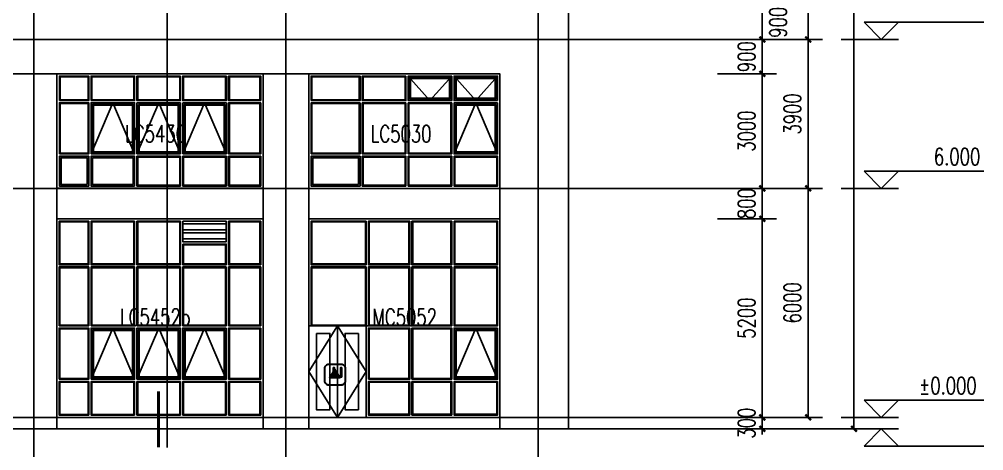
# Model space of a CAD drawing. Extents: x 1738711 to 2346805, y 1189731 to 2516152.
# Drawn here: x 2201128 to 2226374, y 1867148 to 1878450 of the extents above; entities that cross this region are included whole.
import ezdxf

# ---------------------------------------------------------------- set-up
doc = ezdxf.new("R2010")
doc.units = 0
doc.header["$LTSCALE"] = 1000
doc.header["$MEASUREMENT"] = 0
doc.linetypes.add('复件 140224通州运河二期售楼部条件图_t3$0$X-ME SHAFT SH$0$X-B2$0$WATER_LINE', pattern=[0])
for name, color, linetype in [('2', 41, 'Continuous'), ('A-Detl-Thin', 1, 'Continuous'), ('AXIS', 3, 'Continuous'), ('DIM_ELEV', 3, 'Continuous'), ('DIM_IDEN', 3, 'Continuous'), ('DOTE', 1, 'Continuous'), ('PUB_DIM', 3, 'Continuous'), ('PUB_TEXT', 7, 'Continuous'), ('WINDOW', 144, 'Continuous'), ('WINDOW_TEXT', 7, 'Continuous'), ('切线', 35, 'Continuous'), ('看线', 8, 'Continuous')]:
    doc.layers.add(name, color=color, linetype=linetype)
doc.styles.add('_TCH_DIM', font='SIMPLEX', dxfattribs={"bigfont": 'GBCBIG'})
doc.styles.add('_TCH_DIM_T3', font='SIMPLEX', dxfattribs={"width": 0.705882, "bigfont": 'GBCBIG'})
doc.styles.add('_TCH_WINDOW', font='SIMPLEX', dxfattribs={"height": 3.5, "bigfont": 'GBCBIG'})
doc.dimstyles.new('_TCH_ARCH&&150', dxfattribs={"dimtxt": 446.25, "dimasz": 150, "dimexe": 375, "dimexo": 450, "dimgap": 189.375, "dimtad": 1, "dimdec": 0, "dimzin": 0, "dimdsep": 46, "dimtxsty": '_TCH_DIM_T3', "dimblk": 'ARCHTICK', "dimcen": 0.09, "dimclrt": 7, "dimazin": 2, "dimtfac": 1, "dimtdec": 0, "dimtix": 1, "dimtmove": 2, "dimatfit": 3, "dimfxl": 1, "dimtolj": 1, "dimtzin": 0, "dimarcsym": 0})

# ---------------------------------------------------------------- blocks, each defined once
blk = doc.blocks.new('44444')
at = {"layer": 'A-Detl-Thin'}
h = blk.add_hatch(color=1, dxfattribs=at)
h.dxf.hatch_style = 1
h.paths.add_polyline_path([(4501249, -50474), (4501124, -50678), (4501380, -50678)])
for points in [[(4501005, -50752), (4501005, -50452, -0.414214), (4501105, -50352), (4501405, -50352, -0.414214), (4501505, -50452), (4501505, -50752, -0.414214), (4501405, -50852), (4501105, -50852, -0.414214)], [(4501015, -50752), (4501015, -50452, -0.414214), (4501105, -50362), (4501405, -50362, -0.414214), (4501495, -50452), (4501495, -50752, -0.414214), (4501405, -50842), (4501105, -50842, -0.414214)]]:
    blk.add_lwpolyline(points, format="xyb", close=True, dxfattribs=at)
blk.add_lwpolyline([(4501249, -50474), (4501124, -50678), (4501380, -50678)], close=True, dxfattribs=at)
blk = doc.blocks.new('jrtsthjterherhr')
at = {"layer": 'WINDOW', "linetype": '复件 140224通州运河二期售楼部条件图_t3$0$X-ME SHAFT SH$0$X-B2$0$WATER_LINE'}
blk.add_line((2013263, 1274288), (2013263, 1271888), dxfattribs=at)
at = {"layer": 'WINDOW', "color": 4, "linetype": '复件 140224通州运河二期售楼部条件图_t3$0$X-ME SHAFT SH$0$X-B2$0$WATER_LINE'}
blk.add_lwpolyline([(2012513, 1277088), (2017513, 1277088), (2017513, 1271888), (2012513, 1271888)], close=True, dxfattribs=at)
at = {"layer": 'WINDOW', "linetype": '复件 140224通州运河二期售楼部条件图_t3$0$X-ME SHAFT SH$0$X-B2$0$WATER_LINE'}
for points in [[(2014013, 1277028), (2014013, 1275888), (2012573, 1275888), (2012573, 1277028), (2014013, 1277028)], [(2015153, 1277028), (2015153, 1275888), (2014073, 1275888), (2014073, 1277028), (2015153, 1277028)], [(2016253, 1277028), (2016253, 1275888), (2015213, 1275888), (2015213, 1277028), (2016253, 1277028)], [(2016313, 1277028), (2017453, 1277028), (2017453, 1275888), (2016313, 1275888), (2016313, 1277028)], [(2012573, 1274288), (2012573, 1275828), (2014013, 1275828), (2014013, 1274288), (2012573, 1274288)], [(2014073, 1274288), (2014073, 1275828), (2015153, 1275828), (2015153, 1274288), (2014073, 1274288)], [(2015213, 1274288), (2015213, 1275828), (2016253, 1275828), (2016253, 1274288), (2015213, 1274288)], [(2017453, 1275828), (2017453, 1274288), (2016313, 1274288), (2016313, 1275828), (2017453, 1275828)], [(2014073, 1272888), (2014073, 1274228), (2015153, 1274228), (2015153, 1272888), (2014073, 1272888)], [(2015213, 1272888), (2015213, 1274228), (2016253, 1274228), (2016253, 1272888), (2015213, 1272888)], [(2017453, 1274228), (2017453, 1272888), (2016313, 1272888), (2016313, 1274228), (2017453, 1274228)], [(2015153, 1271948), (2014073, 1271948), (2014073, 1272828), (2015153, 1272828), (2015153, 1271948)], [(2016253, 1271948), (2015213, 1271948), (2015213, 1272828), (2016253, 1272828), (2016253, 1271948)], [(2017453, 1272828), (2017453, 1271948), (2016313, 1271948), (2016313, 1272828), (2017453, 1272828)]]:
    blk.add_lwpolyline(points, dxfattribs=at)
for points in [[(2013993, 1277008), (2013993, 1275908), (2012593, 1275908), (2012593, 1277008)], [(2015133, 1277008), (2015133, 1275908), (2014093, 1275908), (2014093, 1277008)], [(2016233, 1277008), (2016233, 1275908), (2015233, 1275908), (2015233, 1277008)], [(2016333, 1277008), (2017433, 1277008), (2017433, 1275908), (2016333, 1275908)], [(2012593, 1274308), (2012593, 1275808), (2013993, 1275808), (2013993, 1274308)], [(2014093, 1274308), (2014093, 1275808), (2015133, 1275808), (2015133, 1274308)], [(2015233, 1274308), (2015233, 1275808), (2016233, 1275808), (2016233, 1274308)], [(2017433, 1275808), (2017433, 1274308), (2016333, 1274308), (2016333, 1275808)], [(2014013, 1271888), (2012513, 1271888), (2012513, 1274288), (2014013, 1274288)], [(2014093, 1272908), (2014093, 1274208), (2015133, 1274208), (2015133, 1272908)], [(2015233, 1272908), (2015233, 1274208), (2016233, 1274208), (2016233, 1272908)], [(2017413, 1274188), (2017413, 1272928), (2016353, 1272928), (2016353, 1274188)], [(2017393, 1274168), (2017393, 1272948), (2016373, 1272948), (2016373, 1274168)], [(2012713, 1274088), (2013063, 1274088), (2013063, 1272088), (2012713, 1272088)], [(2013813, 1274088), (2013463, 1274088), (2013463, 1272088), (2013813, 1272088)], [(2015133, 1271968), (2014093, 1271968), (2014093, 1272808), (2015133, 1272808)], [(2016233, 1271968), (2015233, 1271968), (2015233, 1272808), (2016233, 1272808)], [(2017433, 1272808), (2017433, 1271968), (2016333, 1271968), (2016333, 1272808)]]:
    blk.add_lwpolyline(points, close=True, dxfattribs=at)
at = {"layer": '看线'}
for points in [[(2013263, 1274288), (2012513, 1273088), (2013263, 1271888)], [(2013263, 1274288), (2014013, 1273088), (2013263, 1271888)], [(2016313, 1272888), (2016883, 1274228), (2017453, 1272888)]]:
    blk.add_lwpolyline(points, dxfattribs=at)
for points in [[(2013150, 1273199), (2013182, 1273199), (2013182, 1272942), (2013150, 1272942)], [(2013376, 1273199), (2013345, 1273199), (2013345, 1272942), (2013376, 1272942)]]:
    blk.add_lwpolyline(points, close=True, dxfattribs=at)
blk = doc.blocks.new('jhtreaherhreahr')
at = {"layer": '看线'}
h = blk.add_hatch(dxfattribs=at)
h.set_pattern_fill('ANSI32', color=256, scale=50, angle=135, style=0)
h.set_pattern_definition([(180, (0, 0), (-1e-14, -238.125), []), (180, (-79.38, 79.38), (-1e-14, -238.125), [])])
h.paths.add_polyline_path([(1995322, 1282078), (1996462, 1282078), (1996462, 1281538), (1995322, 1281538)])
at = {"layer": 'WINDOW', "color": 4, "linetype": '复件 140224通州运河二期售楼部条件图_t3$0$X-ME SHAFT SH$0$X-B2$0$WATER_LINE'}
blk.add_lwpolyline([(1992022, 1282138), (1997422, 1282138), (1997422, 1276938), (1992022, 1276938)], close=True, dxfattribs=at)
at = {"layer": 'WINDOW', "linetype": '复件 140224通州运河二期售楼部条件图_t3$0$X-ME SHAFT SH$0$X-B2$0$WATER_LINE'}
for points in [[(1992862, 1282078), (1992862, 1280938), (1992082, 1280938), (1992082, 1282078), (1992862, 1282078)], [(1994062, 1282078), (1994062, 1280938), (1992922, 1280938), (1992922, 1282078), (1994062, 1282078)], [(1995262, 1282078), (1995262, 1280938), (1994122, 1280938), (1994122, 1282078), (1995262, 1282078)], [(1995322, 1282078), (1996462, 1282078), (1996462, 1281538), (1995322, 1281538), (1995322, 1282078)], [(1996522, 1282078), (1997362, 1282078), (1997362, 1280938), (1996522, 1280938), (1996522, 1282078)], [(1995322, 1281478), (1996462, 1281478), (1996462, 1280938), (1995322, 1280938), (1995322, 1281478)], [(1992082, 1279338), (1992082, 1280878), (1992862, 1280878), (1992862, 1279338), (1992082, 1279338)], [(1992922, 1279338), (1992922, 1280878), (1994062, 1280878), (1994062, 1279338), (1992922, 1279338)], [(1994122, 1279338), (1994122, 1280878), (1995262, 1280878), (1995262, 1279338), (1994122, 1279338)], [(1996462, 1280878), (1996462, 1279338), (1995322, 1279338), (1995322, 1280878), (1996462, 1280878)], [(1997362, 1280878), (1997362, 1279338), (1996522, 1279338), (1996522, 1280878), (1997362, 1280878)], [(1992082, 1277938), (1992082, 1279278), (1992862, 1279278), (1992862, 1277938), (1992082, 1277938)], [(1992922, 1277938), (1992922, 1279278), (1994062, 1279278), (1994062, 1277938), (1992922, 1277938)], [(1994122, 1277938), (1994122, 1279278), (1995262, 1279278), (1995262, 1277938), (1994122, 1277938)], [(1996462, 1279278), (1996462, 1277938), (1995322, 1277938), (1995322, 1279278), (1996462, 1279278)], [(1997362, 1279278), (1997362, 1277938), (1996522, 1277938), (1996522, 1279278), (1997362, 1279278)], [(1992862, 1276998), (1992082, 1276998), (1992082, 1277878), (1992862, 1277878), (1992862, 1276998)], [(1994062, 1276998), (1992922, 1276998), (1992922, 1277878), (1994062, 1277878), (1994062, 1276998)], [(1995262, 1276998), (1994122, 1276998), (1994122, 1277878), (1995262, 1277878), (1995262, 1276998)], [(1996462, 1277878), (1996462, 1276998), (1995322, 1276998), (1995322, 1277878), (1996462, 1277878)], [(1997362, 1277878), (1997362, 1276998), (1996522, 1276998), (1996522, 1277878), (1997362, 1277878)]]:
    blk.add_lwpolyline(points, dxfattribs=at)
for points in [[(1992842, 1282058), (1992842, 1280958), (1992102, 1280958), (1992102, 1282058)], [(1994042, 1282058), (1994042, 1280958), (1992942, 1280958), (1992942, 1282058)], [(1995242, 1282058), (1995242, 1280958), (1994142, 1280958), (1994142, 1282058)], [(1996542, 1282058), (1997342, 1282058), (1997342, 1280958), (1996542, 1280958)], [(1995342, 1281458), (1996442, 1281458), (1996442, 1280958), (1995342, 1280958)], [(1992102, 1279358), (1992102, 1280858), (1992842, 1280858), (1992842, 1279358)], [(1992942, 1279358), (1992942, 1280858), (1994042, 1280858), (1994042, 1279358)], [(1994142, 1279358), (1994142, 1280858), (1995242, 1280858), (1995242, 1279358)], [(1996442, 1280858), (1996442, 1279358), (1995342, 1279358), (1995342, 1280858)], [(1997342, 1280858), (1997342, 1279358), (1996542, 1279358), (1996542, 1280858)], [(1992102, 1277958), (1992102, 1279258), (1992842, 1279258), (1992842, 1277958)], [(1992962, 1277978), (1992962, 1279238), (1994022, 1279238), (1994022, 1277978)], [(1992982, 1277998), (1992982, 1279218), (1994002, 1279218), (1994002, 1277998)], [(1994162, 1277978), (1994162, 1279238), (1995222, 1279238), (1995222, 1277978)], [(1994182, 1277998), (1994182, 1279218), (1995202, 1279218), (1995202, 1277998)], [(1996422, 1279238), (1996422, 1277978), (1995362, 1277978), (1995362, 1279238)], [(1996402, 1279218), (1996402, 1277998), (1995382, 1277998), (1995382, 1279218)], [(1997342, 1279258), (1997342, 1277958), (1996542, 1277958), (1996542, 1279258)], [(1992842, 1277018), (1992102, 1277018), (1992102, 1277858), (1992842, 1277858)], [(1994042, 1277018), (1992942, 1277018), (1992942, 1277858), (1994042, 1277858)], [(1995242, 1277018), (1994142, 1277018), (1994142, 1277858), (1995242, 1277858)], [(1996442, 1277858), (1996442, 1277018), (1995342, 1277018), (1995342, 1277858)], [(1997342, 1277858), (1997342, 1277018), (1996542, 1277018), (1996542, 1277858)]]:
    blk.add_lwpolyline(points, close=True, dxfattribs=at)
at = {"layer": '看线'}
for points in [[(1992922, 1277938), (1993492, 1279278), (1994062, 1277938)], [(1994122, 1277938), (1994692, 1279278), (1995262, 1277938)], [(1995322, 1277938), (1995892, 1279278), (1996462, 1277938)]]:
    blk.add_lwpolyline(points, dxfattribs=at)
blk = doc.blocks.new('jrtherhr545')
at = {"layer": 'WINDOW', "linetype": '复件 140224通州运河二期售楼部条件图_t3$0$X-ME SHAFT SH$0$X-B2$0$WATER_LINE'}
for p, q in [((1954817, 1314481), (1954817, 1315821)), ((1955957, 1315821), (1954817, 1315821)), ((1955957, 1314481), (1955957, 1315821)), ((1957157, 1315821), (1956017, 1315821)), ((1956017, 1314481), (1956017, 1315821)), ((1957157, 1315821), (1957157, 1314481)), ((1955957, 1314481), (1954817, 1314481)), ((1957157, 1314481), (1956017, 1314481))]:
    blk.add_line(p, q, dxfattribs=at)
at = {"layer": 'WINDOW', "color": 4, "linetype": '复件 140224通州运河二期售楼部条件图_t3$0$X-ME SHAFT SH$0$X-B2$0$WATER_LINE'}
blk.add_lwpolyline([(1958417, 1313581), (1953417, 1313581), (1953417, 1316581), (1958417, 1316581)], close=True, dxfattribs=at)
at = {"layer": 'WINDOW', "linetype": '复件 140224通州运河二期售楼部条件图_t3$0$X-ME SHAFT SH$0$X-B2$0$WATER_LINE'}
for points in [[(1953477, 1315881), (1953477, 1316521), (1954757, 1316521), (1954757, 1315881), (1953477, 1315881)], [(1955957, 1316521), (1955957, 1315881), (1954817, 1315881), (1954817, 1316521), (1955957, 1316521)], [(1957157, 1316521), (1957157, 1315881), (1956017, 1315881), (1956017, 1316521), (1957157, 1316521)], [(1958357, 1315881), (1957217, 1315881), (1957217, 1316521), (1958357, 1316521), (1958357, 1315881)], [(1953477, 1314481), (1953477, 1315821), (1954757, 1315821), (1954757, 1314481), (1953477, 1314481)], [(1958357, 1315821), (1958357, 1314481), (1957217, 1314481), (1957217, 1315821), (1958357, 1315821)], [(1954757, 1313641), (1953477, 1313641), (1953477, 1314421), (1954757, 1314421), (1954757, 1313641)], [(1955957, 1313641), (1954817, 1313641), (1954817, 1314421), (1955957, 1314421), (1955957, 1313641)], [(1957157, 1313641), (1956017, 1313641), (1956017, 1314421), (1957157, 1314421), (1957157, 1313641)], [(1957217, 1314421), (1958357, 1314421), (1958357, 1313641), (1957217, 1313641), (1957217, 1314421)]]:
    blk.add_lwpolyline(points, dxfattribs=at)
for points in [[(1953497, 1315901), (1953497, 1316501), (1954737, 1316501), (1954737, 1315901)], [(1955937, 1316501), (1955937, 1315901), (1954837, 1315901), (1954837, 1316501)], [(1957117, 1316481), (1957117, 1315921), (1956057, 1315921), (1956057, 1316481)], [(1957097, 1316461), (1957097, 1315941), (1956077, 1315941), (1956077, 1316461)], [(1958317, 1315921), (1957257, 1315921), (1957257, 1316481), (1958317, 1316481)], [(1958297, 1315941), (1957277, 1315941), (1957277, 1316461), (1958297, 1316461)], [(1953497, 1314501), (1953497, 1315801), (1954737, 1315801), (1954737, 1314501)], [(1954837, 1315801), (1955937, 1315801), (1955937, 1314501), (1954837, 1314501)], [(1956037, 1315801), (1957137, 1315801), (1957137, 1314501), (1956037, 1314501)], [(1958317, 1315781), (1958317, 1314521), (1957257, 1314521), (1957257, 1315781)], [(1958297, 1315761), (1958297, 1314541), (1957277, 1314541), (1957277, 1315761)], [(1954717, 1313681), (1953517, 1313681), (1953517, 1314381), (1954717, 1314381)], [(1955937, 1313661), (1954837, 1313661), (1954837, 1314401), (1955937, 1314401)], [(1957137, 1313661), (1956037, 1313661), (1956037, 1314401), (1957137, 1314401)], [(1957237, 1314401), (1958337, 1314401), (1958337, 1313661), (1957237, 1313661)]]:
    blk.add_lwpolyline(points, close=True, dxfattribs=at)
at = {"layer": '看线'}
for points in [[(1956017, 1316521), (1956587, 1315881), (1957157, 1316521)], [(1957217, 1316521), (1957787, 1315881), (1958357, 1316521)], [(1957217, 1314481), (1957787, 1315821), (1958357, 1314481)]]:
    blk.add_lwpolyline(points, dxfattribs=at)
blk = doc.blocks.new('hertaherhreh')
at = {"layer": 'WINDOW', "linetype": '复件 140224通州运河二期售楼部条件图_t3$0$X-ME SHAFT SH$0$X-B2$0$WATER_LINE'}
for p, q in [((1962237, 1314938), (1962237, 1316278)), ((1963377, 1316278), (1962237, 1316278)), ((1963377, 1314938), (1963377, 1316278)), ((1964577, 1316278), (1963437, 1316278)), ((1963437, 1314938), (1963437, 1316278)), ((1964577, 1316278), (1964577, 1314938)), ((1963377, 1314938), (1962237, 1314938)), ((1964577, 1314938), (1963437, 1314938))]:
    blk.add_line(p, q, dxfattribs=at)
at = {"layer": 'WINDOW', "color": 4, "linetype": '复件 140224通州运河二期售楼部条件图_t3$0$X-ME SHAFT SH$0$X-B2$0$WATER_LINE'}
blk.add_lwpolyline([(1965537, 1314038), (1960137, 1314038), (1960137, 1317038), (1965537, 1317038)], close=True, dxfattribs=at)
at = {"layer": 'WINDOW', "linetype": '复件 140224通州运河二期售楼部条件图_t3$0$X-ME SHAFT SH$0$X-B2$0$WATER_LINE'}
for points in [[(1960209, 1316338), (1960209, 1316978), (1960977, 1316978), (1960977, 1316338), (1960209, 1316338)], [(1961037, 1316338), (1961037, 1316978), (1962177, 1316978), (1962177, 1316338), (1961037, 1316338)], [(1963377, 1316978), (1963377, 1316338), (1962237, 1316338), (1962237, 1316978), (1963377, 1316978)], [(1964577, 1316978), (1964577, 1316338), (1963437, 1316338), (1963437, 1316978), (1964577, 1316978)], [(1965477, 1316338), (1964637, 1316338), (1964637, 1316978), (1965477, 1316978), (1965477, 1316338)], [(1960209, 1314938), (1960209, 1316278), (1960977, 1316278), (1960977, 1314938), (1960209, 1314938)], [(1961037, 1314938), (1961037, 1316278), (1962177, 1316278), (1962177, 1314938), (1961037, 1314938)], [(1965477, 1316278), (1965477, 1314938), (1964637, 1314938), (1964637, 1316278), (1965477, 1316278)], [(1960977, 1314098), (1960209, 1314098), (1960209, 1314878), (1960977, 1314878), (1960977, 1314098)], [(1962177, 1314098), (1961037, 1314098), (1961037, 1314878), (1962177, 1314878), (1962177, 1314098)], [(1963377, 1314098), (1962237, 1314098), (1962237, 1314878), (1963377, 1314878), (1963377, 1314098)], [(1964577, 1314098), (1963437, 1314098), (1963437, 1314878), (1964577, 1314878), (1964577, 1314098)], [(1964637, 1314878), (1965477, 1314878), (1965477, 1314098), (1964637, 1314098), (1964637, 1314878)]]:
    blk.add_lwpolyline(points, dxfattribs=at)
for points in [[(1960229, 1316358), (1960229, 1316958), (1960957, 1316958), (1960957, 1316358)], [(1961057, 1316358), (1961057, 1316958), (1962157, 1316958), (1962157, 1316358)], [(1963357, 1316958), (1963357, 1316358), (1962257, 1316358), (1962257, 1316958)], [(1964557, 1316958), (1964557, 1316358), (1963457, 1316358), (1963457, 1316958)], [(1965457, 1316358), (1964657, 1316358), (1964657, 1316958), (1965457, 1316958)], [(1960229, 1314958), (1960229, 1316258), (1960957, 1316258), (1960957, 1314958)], [(1961077, 1314978), (1961077, 1316238), (1962137, 1316238), (1962137, 1314978)], [(1961097, 1314998), (1961097, 1316218), (1962117, 1316218), (1962117, 1314998)], [(1962277, 1316238), (1963337, 1316238), (1963337, 1314978), (1962277, 1314978)], [(1962297, 1316218), (1963317, 1316218), (1963317, 1314998), (1962297, 1314998)], [(1963477, 1316238), (1964537, 1316238), (1964537, 1314978), (1963477, 1314978)], [(1963497, 1316218), (1964517, 1316218), (1964517, 1314998), (1963497, 1314998)], [(1965457, 1316258), (1965457, 1314958), (1964657, 1314958), (1964657, 1316258)], [(1960937, 1314138), (1960249, 1314138), (1960249, 1314838), (1960937, 1314838)], [(1962137, 1314138), (1961077, 1314138), (1961077, 1314838), (1962137, 1314838)], [(1963357, 1314118), (1962257, 1314118), (1962257, 1314858), (1963357, 1314858)], [(1964557, 1314118), (1963457, 1314118), (1963457, 1314858), (1964557, 1314858)], [(1964657, 1314858), (1965457, 1314858), (1965457, 1314118), (1964657, 1314118)]]:
    blk.add_lwpolyline(points, close=True, dxfattribs=at)
at = {"layer": '看线'}
for points in [[(1961037, 1314938), (1961607, 1316278), (1962177, 1314938)], [(1962237, 1314938), (1962807, 1316278), (1963377, 1314938)], [(1963437, 1314938), (1964007, 1316278), (1964577, 1314938)]]:
    blk.add_lwpolyline(points, dxfattribs=at)
blk = doc.blocks.new('_ArchTick')
at = {"color": 0, "linetype": 'ByBlock', "const_width": 0.4}
blk.add_lwpolyline([(-0.5, -0.5), (0.5, 0.5)], dxfattribs=at)
blk = doc.blocks.new('*D3083')
at = {"layer": 'Defpoints', "color": 0, "transparency": 16777216}
for p in [(2218959, 1868021), (2220578, 1868021), (2218959, 1867721)]:
    blk.add_point(p, dxfattribs=at)
at = {"layer": 'PUB_DIM', "color": 0, "lineweight": -2, "transparency": 16777216}
for p, q in [((2219409, 1868021), (2220953, 1868021)), ((2220578, 1868021), (2220578, 1868171)), ((2220578, 1867721), (2220578, 1868021)), ((2219409, 1867721), (2220953, 1867721)), ((2220578, 1867721), (2220578, 1867571))]:
    blk.add_line(p, q, dxfattribs=at)
at = {"layer": 'PUB_DIM', "color": 0, "lineweight": -2, "transparency": 16777216, "xscale": 150, "yscale": 150, "zscale": 150}
for p, rotation in [((2220578, 1868021), 270), ((2220578, 1867721), 90)]:
    blk.add_blockref('_ArchTick', p, dxfattribs=dict(at, rotation=rotation))
at = {"layer": 'PUB_DIM', "color": 7, "transparency": 16777216, "insert": (2220166, 1867871), "char_height": 446.2, "attachment_point": 5, "rotation": 90, "style": '_TCH_DIM_T3'}
blk.add_mtext('\\A1;300', dxfattribs=at)
blk = doc.blocks.new('*D3084')
at = {"layer": 'Defpoints', "color": 0, "transparency": 16777216}
for p in [(2218959, 1873221), (2220578, 1873221), (2218959, 1868021)]:
    blk.add_point(p, dxfattribs=at)
at = {"layer": 'PUB_DIM', "color": 0, "lineweight": -2, "transparency": 16777216}
for p, q in [((2219409, 1873221), (2220953, 1873221)), ((2220578, 1868021), (2220578, 1873221)), ((2219409, 1868021), (2220953, 1868021))]:
    blk.add_line(p, q, dxfattribs=at)
at = {"layer": 'PUB_DIM', "color": 0, "lineweight": -2, "transparency": 16777216, "xscale": 150, "yscale": 150, "zscale": 150}
for p, rotation in [((2220578, 1873221), 90), ((2220578, 1868021), 270)]:
    blk.add_blockref('_ArchTick', p, dxfattribs=dict(at, rotation=rotation))
at = {"layer": 'PUB_DIM', "color": 7, "transparency": 16777216, "insert": (2220166, 1870621), "char_height": 446.2, "attachment_point": 5, "rotation": 90, "style": '_TCH_DIM_T3'}
blk.add_mtext('\\A1;5200', dxfattribs=at)
blk = doc.blocks.new('*D3085')
at = {"layer": 'Defpoints', "color": 0, "transparency": 16777216}
for p in [(2218959, 1874021), (2220578, 1874021), (2218959, 1873221)]:
    blk.add_point(p, dxfattribs=at)
at = {"layer": 'PUB_DIM', "color": 0, "lineweight": -2, "transparency": 16777216}
for p, q in [((2219409, 1874021), (2220953, 1874021)), ((2220578, 1874021), (2220578, 1874171)), ((2220578, 1873221), (2220578, 1874021)), ((2219409, 1873221), (2220953, 1873221)), ((2220578, 1873221), (2220578, 1873071))]:
    blk.add_line(p, q, dxfattribs=at)
at = {"layer": 'PUB_DIM', "color": 0, "lineweight": -2, "transparency": 16777216, "xscale": 150, "yscale": 150, "zscale": 150}
for p, rotation in [((2220578, 1874021), 270), ((2220578, 1873221), 90)]:
    blk.add_blockref('_ArchTick', p, dxfattribs=dict(at, rotation=rotation))
at = {"layer": 'PUB_DIM', "color": 7, "transparency": 16777216, "insert": (2220166, 1873621), "char_height": 446.2, "attachment_point": 5, "rotation": 90, "style": '_TCH_DIM_T3'}
blk.add_mtext('\\A1;800', dxfattribs=at)
blk = doc.blocks.new('*D3086')
at = {"layer": 'Defpoints', "color": 0, "transparency": 16777216}
for p in [(2218959, 1877021), (2220578, 1877021), (2218959, 1874021)]:
    blk.add_point(p, dxfattribs=at)
at = {"layer": 'PUB_DIM', "color": 0, "lineweight": -2, "transparency": 16777216}
for p, q in [((2219409, 1877021), (2220953, 1877021)), ((2220578, 1874021), (2220578, 1877021)), ((2219409, 1874021), (2220953, 1874021))]:
    blk.add_line(p, q, dxfattribs=at)
at = {"layer": 'PUB_DIM', "color": 0, "lineweight": -2, "transparency": 16777216, "xscale": 150, "yscale": 150, "zscale": 150}
for p, rotation in [((2220578, 1877021), 90), ((2220578, 1874021), 270)]:
    blk.add_blockref('_ArchTick', p, dxfattribs=dict(at, rotation=rotation))
at = {"layer": 'PUB_DIM', "color": 7, "transparency": 16777216, "insert": (2220166, 1875521), "char_height": 446.2, "attachment_point": 5, "rotation": 90, "style": '_TCH_DIM_T3'}
blk.add_mtext('\\A1;3000', dxfattribs=at)
blk = doc.blocks.new('*D3087')
at = {"layer": 'Defpoints', "color": 0, "transparency": 16777216}
for p in [(2218959, 1877921), (2220578, 1877921), (2218959, 1877021)]:
    blk.add_point(p, dxfattribs=at)
at = {"layer": 'PUB_DIM', "color": 0, "lineweight": -2, "transparency": 16777216}
for p, q in [((2220578, 1877921), (2220578, 1878071)), ((2219409, 1877921), (2220953, 1877921)), ((2220578, 1877021), (2220578, 1877921)), ((2219409, 1877021), (2220953, 1877021)), ((2220578, 1877021), (2220578, 1876871))]:
    blk.add_line(p, q, dxfattribs=at)
at = {"layer": 'PUB_DIM', "color": 0, "lineweight": -2, "transparency": 16777216, "xscale": 150, "yscale": 150, "zscale": 150}
for p, rotation in [((2220578, 1877921), 270), ((2220578, 1877021), 90)]:
    blk.add_blockref('_ArchTick', p, dxfattribs=dict(at, rotation=rotation))
at = {"layer": 'PUB_DIM', "color": 7, "transparency": 16777216, "insert": (2220166, 1877471), "char_height": 446.2, "attachment_point": 5, "rotation": 90, "style": '_TCH_DIM_T3'}
blk.add_mtext('\\A1;900', dxfattribs=at)
blk = doc.blocks.new('*D3088')
at = {"layer": 'Defpoints', "color": 0, "transparency": 16777216}
for p in [(2218959, 1878821), (2220578, 1878821), (2218959, 1877921)]:
    blk.add_point(p, dxfattribs=at)
at = {"layer": 'PUB_DIM', "color": 0, "lineweight": -2, "transparency": 16777216}
for p, q in [((2219409, 1878821), (2220953, 1878821)), ((2220578, 1877921), (2220578, 1878821)), ((2219409, 1877921), (2220953, 1877921))]:
    blk.add_line(p, q, dxfattribs=at)
at = {"layer": 'PUB_DIM', "color": 0, "lineweight": -2, "transparency": 16777216, "xscale": 150, "yscale": 150, "zscale": 150}
for p, rotation in [((2220578, 1878821), 90), ((2220578, 1877921), 270)]:
    blk.add_blockref('_ArchTick', p, dxfattribs=dict(at, rotation=rotation))
at = {"layer": 'PUB_DIM', "color": 7, "transparency": 16777216, "insert": (2220991, 1878371), "char_height": 446.2, "attachment_point": 5, "rotation": 90, "style": '_TCH_DIM_T3'}
blk.add_mtext('\\A1;900', dxfattribs=at)
blk = doc.blocks.new('*D3507')
at = {"layer": 'AXIS', "color": 0, "lineweight": -2, "transparency": 16777216}
for p, q in [((2208108, 1867136), (2208108, 1864550)), ((2214708, 1867136), (2214708, 1864550)), ((2208108, 1864925), (2214708, 1864925))]:
    blk.add_line(p, q, dxfattribs=at)
at = {"layer": 'Defpoints', "color": 0, "transparency": 16777216}
for p in [(2208108, 1867586), (2214708, 1867586), (2214708, 1864925)]:
    blk.add_point(p, dxfattribs=at)
at = {"layer": 'AXIS', "color": 0, "lineweight": -2, "transparency": 16777216, "xscale": 150, "yscale": 150, "zscale": 150, "rotation": 180}
blk.add_blockref('_ArchTick', (2208108, 1864925), dxfattribs=at)
at = {"layer": 'AXIS', "color": 0, "lineweight": -2, "transparency": 16777216, "xscale": 150, "yscale": 150, "zscale": 150}
blk.add_blockref('_ArchTick', (2214708, 1864925), dxfattribs=at)
at = {"layer": 'AXIS', "color": 7, "transparency": 16777216, "insert": (2211408, 1865338), "char_height": 446.2, "attachment_point": 5, "style": '_TCH_DIM_T3'}
blk.add_mtext('\\A1;6600', dxfattribs=at)
blk = doc.blocks.new('*D3508')
at = {"layer": 'AXIS', "color": 0, "lineweight": -2, "transparency": 16777216}
for p, q in [((2201508, 1867136), (2201508, 1864550)), ((2208108, 1867136), (2208108, 1864550)), ((2201508, 1864925), (2208108, 1864925))]:
    blk.add_line(p, q, dxfattribs=at)
at = {"layer": 'Defpoints', "color": 0, "transparency": 16777216}
for p in [(2201508, 1867586), (2208108, 1867586), (2208108, 1864925)]:
    blk.add_point(p, dxfattribs=at)
at = {"layer": 'AXIS', "color": 0, "lineweight": -2, "transparency": 16777216, "xscale": 150, "yscale": 150, "zscale": 150, "rotation": 180}
blk.add_blockref('_ArchTick', (2201508, 1864925), dxfattribs=at)
at = {"layer": 'AXIS', "color": 0, "lineweight": -2, "transparency": 16777216, "xscale": 150, "yscale": 150, "zscale": 150}
blk.add_blockref('_ArchTick', (2208108, 1864925), dxfattribs=at)
at = {"layer": 'AXIS', "color": 7, "transparency": 16777216, "insert": (2204808, 1865338), "char_height": 446.2, "attachment_point": 5, "style": '_TCH_DIM_T3'}
blk.add_mtext('\\A1;6600', dxfattribs=at)
blk = doc.blocks.new('*D3509')
at = {"layer": 'AXIS', "color": 0, "lineweight": -2, "transparency": 16777216}
for p, q in [((2194908, 1867136), (2194908, 1864550)), ((2201508, 1867136), (2201508, 1864550)), ((2194908, 1864925), (2201508, 1864925))]:
    blk.add_line(p, q, dxfattribs=at)
at = {"layer": 'Defpoints', "color": 0, "transparency": 16777216}
for p in [(2194908, 1867586), (2201508, 1867586), (2201508, 1864925)]:
    blk.add_point(p, dxfattribs=at)
at = {"layer": 'AXIS', "color": 0, "lineweight": -2, "transparency": 16777216, "xscale": 150, "yscale": 150, "zscale": 150, "rotation": 180}
blk.add_blockref('_ArchTick', (2194908, 1864925), dxfattribs=at)
at = {"layer": 'AXIS', "color": 0, "lineweight": -2, "transparency": 16777216, "xscale": 150, "yscale": 150, "zscale": 150}
blk.add_blockref('_ArchTick', (2201508, 1864925), dxfattribs=at)
at = {"layer": 'AXIS', "color": 7, "transparency": 16777216, "insert": (2198208, 1865338), "char_height": 446.2, "attachment_point": 5, "style": '_TCH_DIM_T3'}
blk.add_mtext('\\A1;6600', dxfattribs=at)
blk = doc.blocks.new('*D3512')
at = {"layer": 'AXIS', "color": 0, "lineweight": -2, "transparency": 16777216}
for p, q in [((2181708, 1867136), (2181708, 1863350)), ((2214708, 1867136), (2214708, 1863350)), ((2181708, 1863725), (2214708, 1863725))]:
    blk.add_line(p, q, dxfattribs=at)
at = {"layer": 'Defpoints', "color": 0, "transparency": 16777216}
for p in [(2181708, 1867586), (2214708, 1867586), (2214708, 1863725)]:
    blk.add_point(p, dxfattribs=at)
at = {"layer": 'AXIS', "color": 0, "lineweight": -2, "transparency": 16777216, "xscale": 150, "yscale": 150, "zscale": 150, "rotation": 180}
blk.add_blockref('_ArchTick', (2181708, 1863725), dxfattribs=at)
at = {"layer": 'AXIS', "color": 0, "lineweight": -2, "transparency": 16777216, "xscale": 150, "yscale": 150, "zscale": 150}
blk.add_blockref('_ArchTick', (2214708, 1863725), dxfattribs=at)
at = {"layer": 'AXIS', "color": 7, "transparency": 16777216, "insert": (2198208, 1864138), "char_height": 446.2, "attachment_point": 5, "style": '_TCH_DIM_T3'}
blk.add_mtext('\\A1;33000', dxfattribs=at)
blk = doc.blocks.new('*D3513')
at = {"layer": 'Defpoints', "color": 0, "transparency": 16777216}
for p in [(2220159, 1874021), (2221778, 1874021), (2220159, 1868021)]:
    blk.add_point(p, dxfattribs=at)
at = {"layer": 'PUB_DIM', "color": 0, "lineweight": -2, "transparency": 16777216}
for p, q in [((2220609, 1874021), (2222153, 1874021)), ((2221778, 1868021), (2221778, 1874021)), ((2220609, 1868021), (2222153, 1868021))]:
    blk.add_line(p, q, dxfattribs=at)
at = {"layer": 'PUB_DIM', "color": 0, "lineweight": -2, "transparency": 16777216, "xscale": 150, "yscale": 150, "zscale": 150}
for p, rotation in [((2221778, 1874021), 90), ((2221778, 1868021), 270)]:
    blk.add_blockref('_ArchTick', p, dxfattribs=dict(at, rotation=rotation))
at = {"layer": 'PUB_DIM', "color": 7, "transparency": 16777216, "insert": (2221366, 1871021), "char_height": 446.2, "attachment_point": 5, "rotation": 90, "style": '_TCH_DIM_T3'}
blk.add_mtext('\\A1;6000', dxfattribs=at)
blk = doc.blocks.new('*D3514')
at = {"layer": 'Defpoints', "color": 0, "transparency": 16777216}
for p in [(2220159, 1877921), (2221778, 1877921), (2220159, 1874021)]:
    blk.add_point(p, dxfattribs=at)
at = {"layer": 'PUB_DIM', "color": 0, "lineweight": -2, "transparency": 16777216}
for p, q in [((2220609, 1877921), (2222153, 1877921)), ((2221778, 1874021), (2221778, 1877921)), ((2220609, 1874021), (2222153, 1874021))]:
    blk.add_line(p, q, dxfattribs=at)
at = {"layer": 'PUB_DIM', "color": 0, "lineweight": -2, "transparency": 16777216, "xscale": 150, "yscale": 150, "zscale": 150}
for p, rotation in [((2221778, 1877921), 90), ((2221778, 1874021), 270)]:
    blk.add_blockref('_ArchTick', p, dxfattribs=dict(at, rotation=rotation))
at = {"layer": 'PUB_DIM', "color": 7, "transparency": 16777216, "insert": (2221366, 1875971), "char_height": 446.2, "attachment_point": 5, "rotation": 90, "style": '_TCH_DIM_T3'}
blk.add_mtext('\\A1;3900', dxfattribs=at)
blk = doc.blocks.new('*D3515')
at = {"layer": 'Defpoints', "color": 0, "transparency": 16777216}
for p in [(2220159, 1881821), (2221778, 1881821), (2220159, 1877921)]:
    blk.add_point(p, dxfattribs=at)
at = {"layer": 'PUB_DIM', "color": 0, "lineweight": -2, "transparency": 16777216}
for p, q in [((2220609, 1881821), (2222153, 1881821)), ((2221778, 1877921), (2221778, 1881821)), ((2220609, 1877921), (2222153, 1877921))]:
    blk.add_line(p, q, dxfattribs=at)
at = {"layer": 'PUB_DIM', "color": 0, "lineweight": -2, "transparency": 16777216, "xscale": 150, "yscale": 150, "zscale": 150}
for p, rotation in [((2221778, 1881821), 90), ((2221778, 1877921), 270)]:
    blk.add_blockref('_ArchTick', p, dxfattribs=dict(at, rotation=rotation))
at = {"layer": 'PUB_DIM', "color": 7, "transparency": 16777216, "insert": (2221366, 1879871), "char_height": 446.2, "attachment_point": 5, "rotation": 90, "style": '_TCH_DIM_T3'}
blk.add_mtext('\\A1;3900', dxfattribs=at)
blk = doc.blocks.new('*D3525')
at = {"layer": 'Defpoints', "color": 0, "transparency": 16777216}
for p in [(2218959, 1916021), (2222978, 1916021), (2218959, 1867721)]:
    blk.add_point(p, dxfattribs=at)
at = {"layer": 'PUB_DIM', "color": 0, "lineweight": -2, "transparency": 16777216}
for p, q in [((2219409, 1916021), (2223353, 1916021)), ((2222978, 1867721), (2222978, 1916021)), ((2219409, 1867721), (2223353, 1867721))]:
    blk.add_line(p, q, dxfattribs=at)
at = {"layer": 'PUB_DIM', "color": 0, "lineweight": -2, "transparency": 16777216, "xscale": 150, "yscale": 150, "zscale": 150}
for p, rotation in [((2222978, 1916021), 90), ((2222978, 1867721), 270)]:
    blk.add_blockref('_ArchTick', p, dxfattribs=dict(at, rotation=rotation))
at = {"layer": 'PUB_DIM', "color": 7, "transparency": 16777216, "insert": (2222566, 1891871), "char_height": 446.2, "attachment_point": 5, "rotation": 90, "style": '_TCH_DIM_T3'}
blk.add_mtext('\\A1;48300', dxfattribs=at)

msp = doc.modelspace()

# ---------------------------------------------------------------- linework, layer by layer
at = {"layer": '2'}
for p, q in [((2215507.9, 1916021.5), (2215507.9, 1867721.5)), ((2213707.9, 1877021.5), (2182707.9, 1877021.5)), ((2202107.9, 1877021.5), (2202107.9, 1867721.5)), ((2207507.9, 1877021.5), (2207507.9, 1867721.5)), ((2208707.9, 1877021.5), (2208707.9, 1867721.5)), ((2213707.9, 1877021.5), (2213707.9, 1867721.5)), ((2207507.9, 1874021.5), (2202107.9, 1874021.5)), ((2213707.9, 1874021.5), (2208707.9, 1874021.5)), ((2207507.9, 1873221.5), (2202107.9, 1873221.5)), ((2213707.9, 1873221.5), (2208707.9, 1873221.5))]:
    msp.add_line(p, q, dxfattribs=at)
at = {"layer": 'DIM_ELEV'}
for p, q in [((2223691.8, 1877921.5), (2223241.8, 1878371.5)), ((2223241.8, 1878371.5), (2226373.8, 1878371.5)), ((2223691.8, 1877921.5), (2224141.8, 1878371.5)), ((2222641.8, 1877921.5), (2224141.8, 1877921.5)), ((2223691.8, 1874021.5), (2223241.8, 1874471.5)), ((2223241.8, 1874471.5), (2226373.8, 1874471.5)), ((2223691.8, 1874021.5), (2224141.8, 1874471.5)), ((2222641.8, 1874021.5), (2224141.8, 1874021.5)), ((2223691.8, 1868021.5), (2223241.8, 1868471.5)), ((2223241.8, 1868471.5), (2226373.8, 1868471.5)), ((2223691.8, 1868021.5), (2224141.8, 1868471.5)), ((2222641.8, 1868021.5), (2224141.8, 1868021.5)), ((2222641.8, 1867721.5), (2224141.8, 1867721.5)), ((2223691.8, 1867721.5), (2223241.8, 1867271.5)), ((2223691.8, 1867721.5), (2224141.8, 1867271.5)), ((2223241.8, 1867271.5), (2226373.8, 1867271.5))]:
    msp.add_line(p, q, dxfattribs=at)
at = {"layer": 'DIM_IDEN'}
msp.add_line((2204997.2, 1867233.5), (2204997.2, 1919618.6), dxfattribs=at)
at = {"layer": 'DIM_IDEN', "const_width": 75}
msp.add_lwpolyline([(2204772.2, 1867233.5), (2204772.2, 1868703.5)], dxfattribs=at)
at = {"layer": 'DOTE'}
for p, q in [((2201507.9, 1916021.5), (2201507.9, 1865361.2)), ((2208107.9, 1916021.5), (2208107.9, 1865361.2)), ((2214707.9, 1916021.5), (2214707.9, 1865361.2)), ((2220962.5, 1877921.5), (2175992.3, 1877921.5)), ((2220962.5, 1874021.5), (2175992.3, 1874021.5)), ((2220962.5, 1868021.5), (2175992.3, 1868021.5)), ((2220962.5, 1867721.5), (2175992.3, 1867721.5))]:
    msp.add_line(p, q, dxfattribs=at)
at = {"layer": '切线', "const_width": 50}
msp.add_lwpolyline([(2175992.3, 1867721.5), (2220962.5, 1867721.5)], dxfattribs=at)

# ---------------------------------------------------------------- block references
for name, p in [('hertaherhreh', (241971, 559983.8)), ('jrtherhr545', (255290.9, 560440)), ('jhtreaherhreahr', (210085.9, 591083.2)), ('jrtsthjterherhr', (196194.6, 596133.3))]:
    msp.add_blockref(name, p)
at = {"color": 6, "xscale": 1.1, "yscale": 1.1, "zscale": 1.1}
msp.add_blockref('44444', (-2741988, 1924803.4), dxfattribs=at)

# ---------------------------------------------------------------- texts
at = {"layer": 'PUB_TEXT', "color": 7, "style": '_TCH_DIM', "width": 0.705882}
for s, p in [('6.000', (2225068.8, 1874629)), ('%%P0.000', (2224678.8, 1868629))]:
    msp.add_text(s, height=446.25, dxfattribs=at).set_placement(p)
at = {"layer": 'WINDOW_TEXT', "style": '_TCH_WINDOW', "width": 0.705882}
for s, p in [('LC5430', (2203899, 1875228.1)), ('LC5030', (2210325.9, 1875228.1)), ('LC5452b', (2203764, 1870421.5)), ('LMC5052', (2210145.9, 1870421.5))]:
    msp.add_text(s, height=446.25, rotation=0, dxfattribs=at).set_placement(p)

# ---------------------------------------------------------------- dimensions: what is measured, and where the dimension line sits
at = {"layer": 'AXIS'}
for p1, p2, distance, picture, middle in [((2181707.9, 1867585.6), (2214707.9, 1867585.6), -3860.3, '*D3512', (2198207.9, 1864137.9)), ((2194907.9, 1867585.6), (2201507.9, 1867585.6), -2660.3, '*D3509', (2198207.9, 1865337.9)), ((2201507.9, 1867585.6), (2208107.9, 1867585.6), -2660.3, '*D3508', (2204807.9, 1865337.9)), ((2208107.9, 1867585.6), (2214707.9, 1867585.6), -2660.3, '*D3507', (2211407.9, 1865337.9))]:
    dim = msp.add_aligned_dim(p1=p1, p2=p2, distance=distance, dimstyle='_TCH_ARCH&&150', dxfattribs=at)
    dim.commit()
    dim.dimension.update_dxf_attribs({"geometry": picture, "text_midpoint": middle})
at = {"layer": 'PUB_DIM'}
for p1, p2, distance, picture, middle in [((2218958.9, 1867721.5), (2218958.9, 1916021.5), -4019.1, '*D3525', (2222565.5, 1891871.5)), ((2220158.9, 1877921.5), (2220158.9, 1881821.5), -1619.1, '*D3515', (2221365.5, 1879871.5)), ((2218958.9, 1877021.5), (2218958.9, 1877921.5), -1619.1, '*D3087', (2220165.5, 1877471.5)), ((2220158.9, 1874021.5), (2220158.9, 1877921.5), -1619.1, '*D3514', (2221365.5, 1875971.5)), ((2218958.9, 1874021.5), (2218958.9, 1877021.5), -1619.1, '*D3086', (2220165.5, 1875521.5)), ((2218958.9, 1873221.5), (2218958.9, 1874021.5), -1619.1, '*D3085', (2220165.5, 1873621.5)), ((2220158.9, 1868021.5), (2220158.9, 1874021.5), -1619.1, '*D3513', (2221365.5, 1871021.5)), ((2218958.9, 1868021.5), (2218958.9, 1873221.5), -1619.1, '*D3084', (2220165.5, 1870621.5)), ((2218958.9, 1867721.5), (2218958.9, 1868021.5), -1619.1, '*D3083', (2220165.5, 1867871.5))]:
    dim = msp.add_aligned_dim(p1=p1, p2=p2, distance=distance, dimstyle='_TCH_ARCH&&150', dxfattribs=at)
    dim.commit()
    dim.dimension.update_dxf_attribs({"geometry": picture, "text_midpoint": middle})
dim = msp.add_linear_dim(base=(2220578, 1878821.5), p1=(2218958.9, 1877921.5), p2=(2218958.9, 1878821.5), angle=90, dimstyle='_TCH_ARCH&&150', dxfattribs=at)
dim.commit()
dim.dimension.update_dxf_attribs({"geometry": '*D3088', "text_midpoint": (2220990.5, 1878371.5), "dimtype": 129})

doc.saveas('drawing.dxf')
